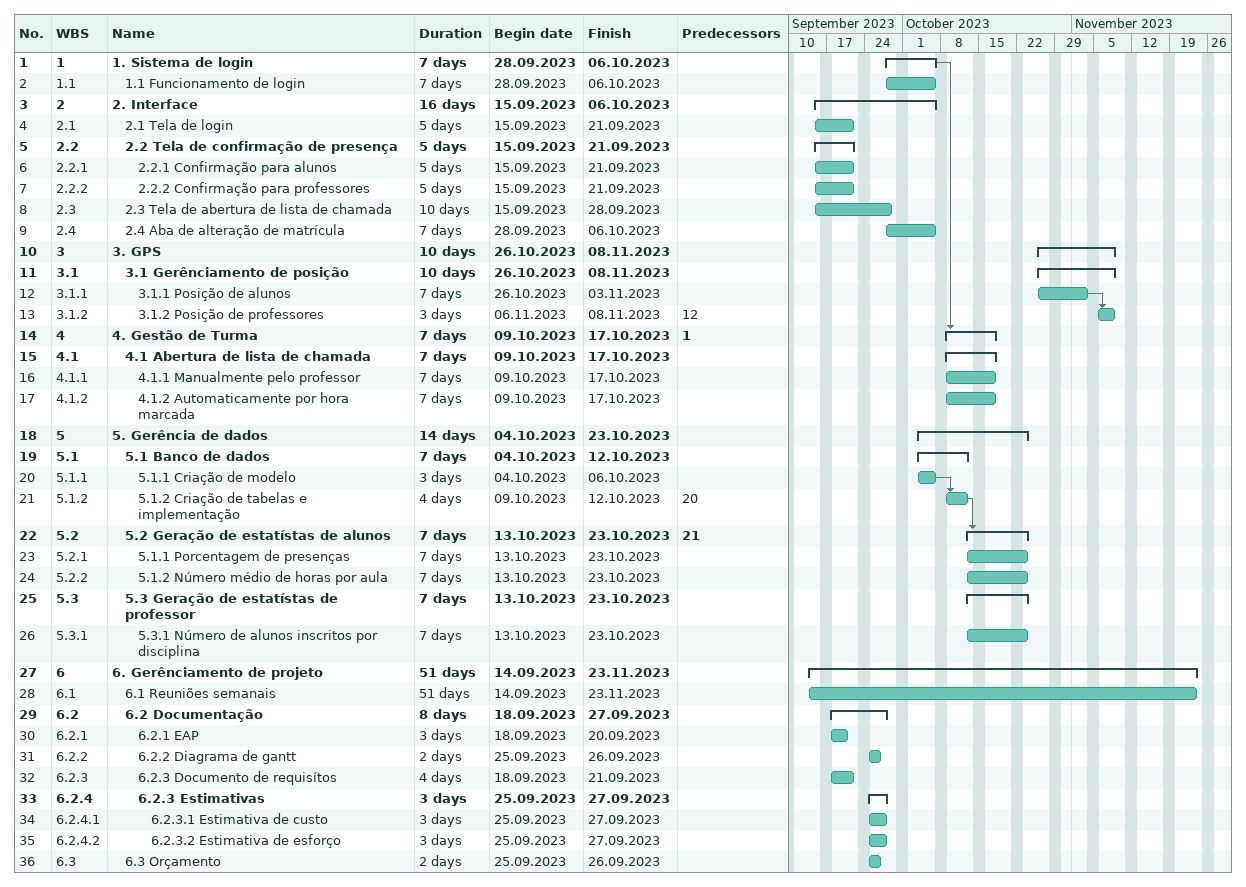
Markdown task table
| ID | WBS | Task | Duration | Start | Finish | Predecessors |
|---|---|---|---|---|---|---|
| 1 | 1 | **1. Sistema de login** | 7d | 2023-09-28 | 2023-10-06 |  |
| 2 | 1.1 | 1.1 Funcionamento de login | 7d | 2023-09-28 | 2023-10-06 |  |
| 3 | 2 | **2. Interface** | 16d | 2023-09-15 | 2023-10-06 |  |
| 4 | 2.1 | 2.1 Tela de login | 5d | 2023-09-15 | 2023-09-21 |  |
| 5 | 2.2 | **2.2 Tela de confirmação de presença** | 5d | 2023-09-15 | 2023-09-21 |  |
| 6 | 2.2.1 | 2.2.1 Confirmação para alunos | 5d | 2023-09-15 | 2023-09-21 |  |
| 7 | 2.2.2 | 2.2.2 Confirmação para professores | 5d | 2023-09-15 | 2023-09-21 |  |
| 8 | 2.3 | 2.3 Tela de abertura de lista de chamada | 10d | 2023-09-15 | 2023-09-28 |  |
| 9 | 2.4 | 2.4 Aba de alteração de matrícula | 7d | 2023-09-28 | 2023-10-06 |  |
| 10 | 3 | **3. GPS** | 10d | 2023-10-26 | 2023-11-08 |  |
| 11 | 3.1 | **3.1 Gerênciamento de posição** | 10d | 2023-10-26 | 2023-11-08 |  |
| 12 | 3.1.1 | 3.1.1 Posição de alunos | 7d | 2023-10-26 | 2023-11-03 |  |
| 13 | 3.1.2 | 3.1.2 Posição de professores | 3d | 2023-11-06 | 2023-11-08 | 12 |
| 14 | 4 | **4. Gestão de Turma** | 7d | 2023-10-09 | 2023-10-17 | 1 |
| 15 | 4.1 | **4.1 Abertura de lista de chamada** | 7d | 2023-10-09 | 2023-10-17 |  |
| 16 | 4.1.1 | 4.1.1 Manualmente pelo professor | 7d | 2023-10-09 | 2023-10-17 |  |
| 17 | 4.1.2 | 4.1.2 Automaticamente por hora marcada | 7d | 2023-10-09 | 2023-10-17 |  |
| 18 | 5 | **5. Gerência de dados** | 14d | 2023-10-04 | 2023-10-23 |  |
| 19 | 5.1 | **5.1 Banco de dados** | 7d | 2023-10-04 | 2023-10-12 |  |
| 20 | 5.1.1 | 5.1.1 Criação de modelo | 3d | 2023-10-04 | 2023-10-06 |  |
| 21 | 5.1.2 | 5.1.2 Criação de tabelas e implementação | 4d | 2023-10-09 | 2023-10-12 | 20 |
| 22 | 5.2 | **5.2 Geração de estatístas de alunos** | 7d | 2023-10-13 | 2023-10-23 | 21 |
| 23 | 5.2.1 | 5.1.1 Porcentagem de presenças | 7d | 2023-10-13 | 2023-10-23 |  |
| 24 | 5.2.2 | 5.1.2 Número médio de horas por aula | 7d | 2023-10-13 | 2023-10-23 |  |
| 25 | 5.3 | **5.3 Geração de estatístas de professor** | 7d | 2023-10-13 | 2023-10-23 |  |
| 26 | 5.3.1 | 5.3.1 Número de alunos inscritos por disciplina | 7d | 2023-10-13 | 2023-10-23 |  |
| 27 | 6 | **6. Gerênciamento de projeto** | 51d | 2023-09-14 | 2023-11-23 |  |
| 28 | 6.1 | 6.1 Reuniões semanais | 51d | 2023-09-14 | 2023-11-23 |  |
| 29 | 6.2 | **6.2 Documentação** | 8d | 2023-09-18 | 2023-09-27 |  |
| 30 | 6.2.1 | 6.2.1 EAP | 3d | 2023-09-18 | 2023-09-20 |  |
| 31 | 6.2.2 | 6.2.2 Diagrama de gantt | 2d | 2023-09-25 | 2023-09-26 |  |
| 32 | 6.2.3 | 6.2.3 Documento de requisítos | 4d | 2023-09-18 | 2023-09-21 |  |
| 33 | 6.2.4 | **6.2.3 Estimativas** | 3d | 2023-09-25 | 2023-09-27 |  |
| 34 | 6.2.4.1 | 6.2.3.1 Estimativa de custo | 3d | 2023-09-25 | 2023-09-27 |  |
| 35 | 6.2.4.2 | 6.2.3.2 Estimativa de esforço | 3d | 2023-09-25 | 2023-09-27 |  |
| 36 | 6.3 | 6.3 Orçamento | 2d | 2023-09-25 | 2023-09-26 |  |
